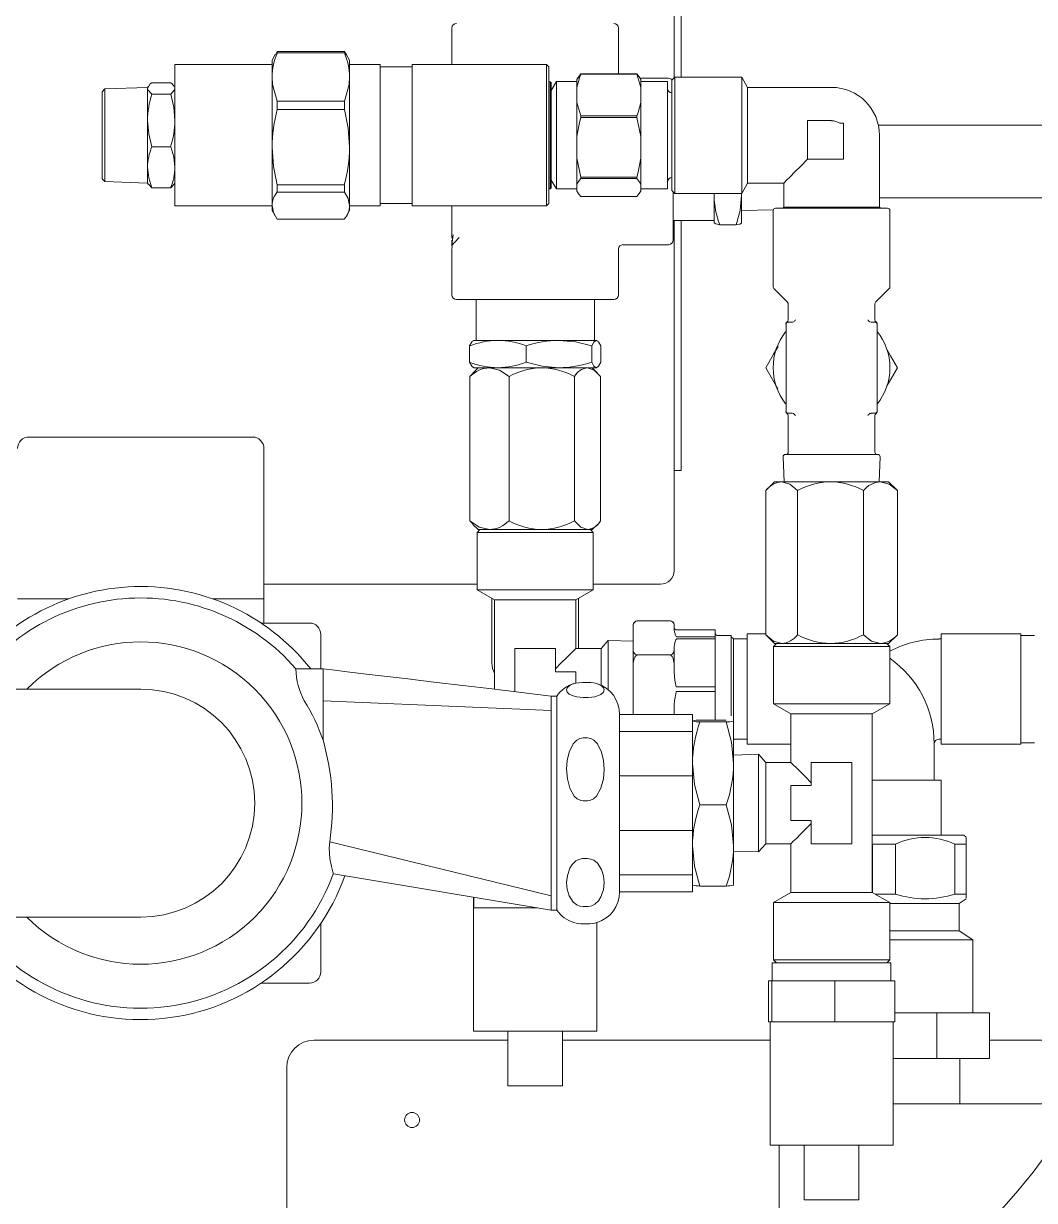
# Model space of a CAD drawing. Header units: millimetres. Extents: x 12318 to 17800, y 6541 to 10165.
# Drawn here: x 13160.97 to 13171.66, y 7300.93 to 7313.36 of the extents above; entities that cross this region are included whole.
import ezdxf

# ---------------------------------------------------------------- set-up
doc = ezdxf.new("R2010")
doc.units = ezdxf.units.MM
doc.layers.add('Equipment', color=123, linetype='Continuous')

# ---------------------------------------------------------------- blocks, each defined once
blk = doc.blocks.new('A$Cbe2ee938')
at = {"layer": 'Equipment', "linetype": 'Continuous', "lineweight": 15}
for p, q in [((-3298.46, 601.19), (-3298.46, 565.35)), ((-3299.46, 600.1), (-3299.46, 565.26)), ((-3331.96, 572.52), (-3331.96, 567.19)), ((-3307.62, 565.85), (-3307.62, 572.52)), ((-3357.8, 568.64), (-3358.26, 567.85)), ((-3357.49, 569.12), (-3357.77, 568.62)), ((-3357.49, 569.12), (-3357.49, 568.9)), ((-3357.49, 569.12), (-3347.69, 569.12)), ((-3347.69, 568.9), (-3357.49, 568.9)), ((-3347.69, 568.9), (-3347.69, 569.12)), ((-3347.39, 568.62), (-3347.69, 569.12)), ((-3346.92, 567.85), (-3347.37, 568.63)), ((-3358.26, 567.19), (-3372.46, 567.19)), ((-3372.46, 567.19), (-3372.46, 550.32)), ((-3358.26, 565.38), (-3358.26, 567.85)), ((-3346.92, 567.85), (-3346.92, 565.38)), ((-3342.46, 567.19), (-3346.92, 567.19)), ((-3342.46, 567.19), (-3342.46, 550.32)), ((-3337.79, 566.85), (-3342.46, 566.85)), ((-3318.12, 567.19), (-3337.79, 567.19)), ((-3337.79, 567.19), (-3337.79, 550.32)), ((-3317.79, 566.85), (-3318.12, 567.19)), ((-3318.12, 567.19), (-3318.12, 550.32)), ((-3317.79, 566.85), (-3317.79, 550.54)), ((-3376.06, 564.36), (-3375.83, 564.54)), ((-3375.83, 564.54), (-3373.08, 564.54)), ((-3373.08, 564.54), (-3372.85, 564.36)), ((-3358.26, 555.1), (-3358.26, 565.38)), ((-3358.18, 564.28), (-3358.26, 565.38)), ((-3346.92, 565.38), (-3347, 564.28)), ((-3346.92, 565.38), (-3346.92, 555.1)), ((-3317.59, 564.68), (-3317.79, 564.68)), ((-3317.46, 564.55), (-3317.59, 564.68)), ((-3317.59, 564.68), (-3317.59, 551.91)), ((-3316.69, 564.69), (-3317.46, 563.41)), ((-3317.46, 564.55), (-3317.46, 551.99)), ((-3313.69, 564.69), (-3316.69, 564.69)), ((-3316.69, 564.69), (-3316.69, 549.02)), ((-3313.31, 565.26), (-3313.69, 563.84)), ((-3313.57, 565.23), (-3313.69, 565.02)), ((-3313.69, 565.02), (-3313.69, 563.84)), ((-3313.57, 565.22), (-3313.11, 565.82)), ((-3313.11, 565.77), (-3313.31, 565.26)), ((-3313.11, 565.82), (-3313.11, 565.77)), ((-3313.11, 565.82), (-3304.93, 565.82)), ((-3304.93, 565.77), (-3313.11, 565.77)), ((-3304.93, 565.82), (-3304.93, 565.77)), ((-3304.93, 565.82), (-3304.57, 565.38)), ((-3304.36, 563.84), (-3304.93, 565.77)), ((-3304.57, 565.38), (-3304.49, 565.23)), ((-3304.36, 565.02), (-3304.48, 565.23)), ((-3300.29, 565.19), (-3304.45, 565.19)), ((-3304.36, 565.02), (-3304.36, 563.84)), ((-3300.46, 564.69), (-3304.36, 564.69)), ((-3300.46, 564.69), (-3300.46, 549.02)), ((-3299.79, 564.93), (-3299.37, 565.35)), ((-3299.79, 564.93), (-3299.79, 548.78)), ((-3299.37, 565.35), (-3299.37, 548.35)), ((-3299.37, 565.35), (-3289.6, 565.35)), ((-3289.6, 565.35), (-3289.6, 548.35)), ((-3289.6, 565.35), (-3288.74, 563.85)), ((-3382.72, 563.63), (-3383.12, 563.21)), ((-3383.12, 555.53), (-3383.12, 563.21)), ((-3376.46, 563.85), (-3382.72, 563.63)), ((-3382.72, 563.63), (-3382.72, 550.07)), ((-3376.46, 563.7), (-3376.06, 564.36)), ((-3376.37, 564.01), (-3376.46, 563.85)), ((-3376.46, 563.85), (-3376.46, 563.7)), ((-3376.46, 559.01), (-3376.46, 563.7)), ((-3376.42, 563.5), (-3376.46, 563.7)), ((-3375.83, 562.86), (-3376.42, 563.5)), ((-3375.83, 562.86), (-3373.08, 562.86)), ((-3372.5, 563.5), (-3373.08, 562.86)), ((-3373.08, 562.86), (-3372.63, 560.98)), ((-3372.85, 564.36), (-3372.64, 564.01)), ((-3372.46, 563.85), (-3372.55, 564.01)), ((-3372.46, 563.7), (-3372.5, 563.5)), ((-3357.49, 561.86), (-3358.18, 564.28)), ((-3347, 564.28), (-3347.69, 561.86)), ((-3313.69, 563.84), (-3313.69, 561.62)), ((-3304.36, 561.62), (-3304.36, 563.84)), ((-3288.74, 549.85), (-3288.74, 563.85)), ((-3288.74, 563.85), (-3276.46, 563.85)), ((-3357.49, 561.86), (-3357.49, 560.6)), ((-3357.49, 561.86), (-3347.69, 561.86)), ((-3347.69, 560.6), (-3347.69, 561.86)), ((-3313.69, 561.62), (-3313.11, 559.69)), ((-3313.69, 561.62), (-3313.69, 556.69)), ((-3304.74, 560.2), (-3304.36, 561.62)), ((-3304.36, 561.62), (-3304.36, 556.69)), ((-3372.63, 560.98), (-3372.46, 559.01)), ((-3347.69, 560.6), (-3357.49, 560.6)), ((-3347.69, 560.6), (-3347.13, 557.9)), ((-3313.11, 559.46), (-3313.31, 558.73)), ((-3313.11, 559.69), (-3313.11, 559.46)), ((-3313.11, 559.69), (-3304.93, 559.69)), ((-3304.93, 559.46), (-3313.11, 559.46)), ((-3304.93, 559.69), (-3304.74, 560.2)), ((-3304.93, 559.69), (-3304.93, 559.46)), ((-3304.36, 556.69), (-3304.93, 559.46)), ((-3376.46, 559.01), (-3376.46, 552.17)), ((-3376.29, 557.05), (-3376.46, 559.01)), ((-3347.13, 557.9), (-3346.92, 555.1)), ((-3313.31, 558.73), (-3313.69, 556.69)), ((-3279.96, 558.99), (-3276.46, 558.99)), ((-3279.96, 554.72), (-3279.96, 558.99)), ((-3275.24, 558.6), (-3274.71, 558.6)), ((-3274.71, 558.6), (-3274.71, 558.08)), ((-3274.71, 558.08), (-3274.71, 556.85)), ((-3235.7, 558.35), (-3269.62, 558.35)), ((-3375.83, 555.17), (-3376.29, 557.05)), ((-3313.69, 556.69), (-3313.69, 553.49)), ((-3304.36, 553.49), (-3304.36, 556.69)), ((-3274.71, 556.85), (-3274.71, 553.35)), ((-3269.46, 556.85), (-3269.46, 546.32)), ((-3383.12, 550.5), (-3383.12, 555.53)), ((-3375.83, 555.17), (-3373.08, 555.17)), ((-3373.08, 555.17), (-3372.63, 553.7)), ((-3358.26, 546.57), (-3358.26, 555.1)), ((-3358.05, 552.3), (-3358.26, 555.1)), ((-3346.92, 555.1), (-3346.92, 546.57)), ((-3279.96, 554.72), (-3279.96, 553.35)), ((-3372.63, 553.7), (-3372.46, 552.17)), ((-3313.69, 553.49), (-3313.11, 550.73)), ((-3313.69, 553.49), (-3313.69, 549.7)), ((-3304.74, 551.46), (-3304.36, 553.49)), ((-3304.36, 553.49), (-3304.36, 549.7)), ((-3280.96, 552.35), (-3279.96, 553.35)), ((-3279.96, 553.35), (-3278.59, 553.35)), ((-3274.71, 553.35), (-3278.59, 553.35)), ((-3376.46, 552.17), (-3376.46, 549.85)), ((-3376.29, 550.64), (-3376.46, 552.17)), ((-3357.49, 549.59), (-3358.05, 552.3)), ((-3317.59, 551.91), (-3317.59, 549.02)), ((-3317.46, 551.99), (-3317.46, 549.16)), ((-3304.93, 550.73), (-3304.74, 551.46)), ((-3283.04, 550.28), (-3282.52, 550.79)), ((-3282.52, 550.79), (-3281.82, 551.49)), ((-3281.82, 551.49), (-3280.96, 552.35)), ((-3383.12, 550.5), (-3382.72, 550.07)), ((-3382.72, 550.07), (-3376.46, 549.85)), ((-3376.46, 549.85), (-3376.37, 549.7)), ((-3376.32, 549.7), (-3375.83, 549.17)), ((-3375.83, 549.17), (-3376.29, 550.64)), ((-3375.83, 549.17), (-3373.08, 549.17)), ((-3373.08, 549.17), (-3372.59, 549.7)), ((-3372.55, 549.7), (-3372.46, 549.85)), ((-3372.46, 550.32), (-3372.46, 546.52)), ((-3357.49, 549.59), (-3347.69, 549.59)), ((-3357.49, 549.59), (-3357.49, 548.55)), ((-3347.69, 548.55), (-3347.69, 549.59)), ((-3342.46, 550.32), (-3342.46, 546.52)), ((-3337.79, 550.32), (-3337.79, 546.52)), ((-3318.12, 550.32), (-3318.12, 546.52)), ((-3317.79, 550.54), (-3317.79, 546.85)), ((-3317.59, 549.02), (-3317.46, 549.16)), ((-3317.46, 550.3), (-3316.69, 549.02)), ((-3313.47, 550.11), (-3313.69, 549.7)), ((-3313.69, 549.7), (-3313.69, 548.73)), ((-3313.11, 550.54), (-3313.47, 550.11)), ((-3313.11, 550.73), (-3304.93, 550.73)), ((-3313.11, 550.73), (-3313.11, 550.54)), ((-3304.93, 550.54), (-3313.11, 550.54)), ((-3304.93, 550.73), (-3304.93, 550.54)), ((-3304.47, 549.93), (-3304.93, 550.54)), ((-3304.36, 549.7), (-3304.47, 549.93)), ((-3304.36, 548.73), (-3304.36, 549.7)), ((-3288.74, 549.85), (-3289.6, 548.35)), ((-3283.46, 549.85), (-3288.74, 549.85)), ((-3283.46, 549.85), (-3283.35, 549.96)), ((-3283.46, 546.32), (-3283.46, 549.85)), ((-3283.35, 549.96), (-3283.04, 550.28)), ((-3347.69, 548.55), (-3357.49, 548.55)), ((-3347.69, 548.55), (-3347.13, 547.58)), ((-3347.13, 547.58), (-3346.92, 546.57)), ((-3317.79, 549.02), (-3317.59, 549.02)), ((-3316.69, 549.02), (-3313.69, 549.02)), ((-3313.69, 548.73), (-3313.69, 548.69)), ((-3313.69, 548.73), (-3313.58, 548.5)), ((-3313.69, 548.69), (-3313.57, 548.48)), ((-3313.58, 548.5), (-3313.11, 547.89)), ((-3313.11, 547.89), (-3304.93, 547.89)), ((-3304.93, 547.89), (-3304.57, 548.32)), ((-3304.57, 548.32), (-3304.36, 548.73)), ((-3304.48, 548.48), (-3304.36, 548.69)), ((-3304.36, 549.02), (-3300.46, 549.02)), ((-3304.36, 548.73), (-3304.36, 548.69)), ((-3299.37, 548.35), (-3299.79, 548.78)), ((-3299.62, 548.61), (-3299.62, 541.52)), ((-3289.6, 548.35), (-3299.37, 548.35)), ((-3293.6, 548.35), (-3293.62, 548.08)), ((-3293.62, 548.08), (-3293.62, 548.35)), ((-3293.62, 544.04), (-3293.62, 548.08)), ((-3289.84, 545.86), (-3289.62, 548.08)), ((-3289.62, 548.08), (-3289.63, 548.32)), ((-3289.62, 548.08), (-3289.62, 548.35)), ((-3289.62, 544.04), (-3289.62, 548.08)), ((-3269.46, 547.69), (-3236.12, 547.69)), ((-3372.46, 546.52), (-3358.26, 546.52)), ((-3358.26, 545.85), (-3358.26, 546.57)), ((-3358.05, 545.56), (-3358.26, 546.57)), ((-3358.26, 545.85), (-3357.8, 545.07)), ((-3347.37, 545.07), (-3346.92, 545.85)), ((-3346.92, 546.57), (-3346.92, 545.85)), ((-3346.92, 546.52), (-3342.46, 546.52)), ((-3342.46, 546.85), (-3337.79, 546.85)), ((-3337.79, 546.52), (-3318.12, 546.52)), ((-3331.96, 542.72), (-3331.96, 546.52)), ((-3318.12, 546.52), (-3317.79, 546.85)), ((-3290.43, 543.73), (-3289.84, 545.86)), ((-3289.62, 545.85), (-3284.98, 545.93)), ((-3284.99, 545.85), (-3284.99, 534.66)), ((-3284.66, 546.19), (-3276.46, 546.19)), ((-3283.59, 546.19), (-3283.46, 546.32)), ((-3283.46, 546.32), (-3269.46, 546.32)), ((-3276.46, 546.19), (-3268.26, 546.19)), ((-3269.46, 546.32), (-3269.32, 546.19)), ((-3267.92, 534.66), (-3267.92, 545.85)), ((-3357.49, 544.59), (-3358.05, 545.56)), ((-3357.49, 544.59), (-3347.69, 544.59)), ((-3299.62, 544.37), (-3293.62, 544.37)), ((-3299.46, 544.37), (-3299.46, 493.19)), ((-3298.46, 544.37), (-3298.46, 514.52)), ((-3293.4, 543.88), (-3293.62, 544.04)), ((-3292.82, 543.73), (-3293.4, 543.88)), ((-3289.87, 543.87), (-3290.43, 543.73)), ((-3289.63, 544.01), (-3289.87, 543.87)), ((-3289.62, 544.04), (-3289.63, 544.01)), ((-3331.96, 542.72), (-3331.96, 541.8)), ((-3331.77, 542.28), (-3331.94, 541.2)), ((-3290.43, 543.73), (-3292.82, 543.73)), ((-3331.96, 541.5), (-3331.99, 541.07)), ((-3331.99, 541.07), (-3331.96, 540.75)), ((-3331.93, 540.47), (-3331.96, 540.75)), ((-3331.96, 540.21), (-3331.93, 540.47)), ((-3331.94, 541.2), (-3331.95, 540.92)), ((-3306.96, 540.85), (-3300.29, 540.85)), ((-3331.96, 540.21), (-3331.96, 533.52)), ((-3307.62, 533.52), (-3307.62, 540.19)), ((-3284.89, 534.42), (-3282.89, 532.42)), ((-3270.03, 532.42), (-3268.02, 534.42)), ((-3308.29, 532.85), (-3331.29, 532.85)), ((-3328.44, 532.85), (-3328.44, 526.85)), ((-3311.14, 526.85), (-3311.14, 532.85)), ((-3282.79, 532.18), (-3282.79, 529.85)), ((-3270.12, 529.85), (-3270.12, 532.18)), ((-3283.12, 516.52), (-3283.12, 529.19)), ((-3282.95, 529.56), (-3282.95, 529.56)), ((-3282.23, 529.52), (-3282.79, 529.52)), ((-3282.19, 529.52), (-3282.23, 529.52)), ((-3282.03, 529.57), (-3282.19, 529.52)), ((-3270.85, 529.55), (-3270.89, 529.57)), ((-3270.68, 529.52), (-3270.85, 529.55)), ((-3270.12, 529.52), (-3270.68, 529.52)), ((-3269.97, 529.56), (-3269.97, 529.56)), ((-3269.79, 529.19), (-3269.79, 516.52)), ((-3329.06, 526.63), (-3328.87, 526.76)), ((-3328.79, 526.85), (-3328.89, 526.8)), ((-3328.79, 526.85), (-3325.25, 526.85)), ((-3325.25, 526.85), (-3316.32, 526.85)), ((-3316.32, 526.85), (-3310.86, 526.85)), ((-3313.88, 526.63), (-3316.32, 526.85)), ((-3310.91, 526.85), (-3311.22, 526.61)), ((-3310.86, 526.85), (-3310.91, 526.85)), ((-3310.86, 526.85), (-3310.79, 526.85)), ((-3310.53, 526.63), (-3310.86, 526.85)), ((-3310.69, 526.8), (-3310.79, 526.85)), ((-3329.38, 526.05), (-3329.06, 526.63)), ((-3329.38, 523.66), (-3329.38, 526.05)), ((-3321.12, 523.66), (-3321.12, 526.05)), ((-3311.53, 526.05), (-3313.88, 526.63)), ((-3311.22, 526.61), (-3311.53, 526.05)), ((-3311.53, 523.66), (-3311.53, 526.05)), ((-3310.2, 526.05), (-3310.53, 526.63)), ((-3310.2, 523.66), (-3310.2, 526.05)), ((-3284.29, 525.95), (-3284.93, 524.85)), ((-3267.84, 524.59), (-3268.35, 525.48)), ((-3329.07, 523.1), (-3329.38, 523.66)), ((-3321.12, 523.66), (-3318.77, 523.07)), ((-3311.53, 523.66), (-3311.2, 523.07)), ((-3310.51, 523.1), (-3310.2, 523.66)), ((-3284.93, 524.85), (-3286.08, 522.85)), ((-3266.84, 522.85), (-3267.84, 524.59)), ((-3328.87, 522.05), (-3329.35, 521.56)), ((-3329.35, 500.48), (-3329.35, 521.56)), ((-3328.76, 522.86), (-3329.07, 523.1)), ((-3328.12, 522.85), (-3328.9, 522.08)), ((-3325.25, 522.85), (-3328.79, 522.85)), ((-3328.72, 522.85), (-3328.76, 522.86)), ((-3326.48, 522.85), (-3324.99, 522.49)), ((-3325.25, 522.85), (-3316.32, 522.85)), ((-3324.99, 522.49), (-3323.61, 521.56)), ((-3323.61, 500.48), (-3323.61, 521.56)), ((-3318.77, 523.07), (-3316.32, 522.85)), ((-3316.32, 522.85), (-3310.86, 522.85)), ((-3314.05, 500.48), (-3314.05, 521.56)), ((-3312.14, 522.85), (-3311.15, 522.49)), ((-3310.68, 522.08), (-3311.46, 522.85)), ((-3311.2, 523.07), (-3310.86, 522.85)), ((-3311.15, 522.49), (-3310.23, 521.56)), ((-3310.86, 522.85), (-3310.82, 522.86)), ((-3310.82, 522.86), (-3310.51, 523.1)), ((-3310.23, 500.48), (-3310.23, 521.56)), ((-3286.08, 522.85), (-3285.08, 521.12)), ((-3267.99, 520.85), (-3266.84, 522.85)), ((-3285.08, 521.12), (-3284.3, 519.77)), ((-3268.37, 520.2), (-3267.99, 520.85)), ((-3282.95, 516.15), (-3282.95, 516.15)), ((-3282.23, 516.19), (-3282.79, 516.19)), ((-3282.79, 515.85), (-3282.79, 510.52)), ((-3282.23, 516.19), (-3282.06, 516.15)), ((-3282.06, 516.15), (-3282.03, 516.14)), ((-3270.89, 516.14), (-3270.73, 516.18)), ((-3270.73, 516.18), (-3270.68, 516.19)), ((-3270.12, 516.19), (-3270.68, 516.19)), ((-3270.12, 510.52), (-3270.12, 515.85)), ((-3269.97, 516.15), (-3269.97, 516.15)), ((-3298.46, 514.52), (-3298.46, 507.85)), ((-3393.79, 512.72), (-3361.12, 512.72)), ((-3359.46, 511.05), (-3359.46, 489.05)), ((-3283.54, 509.84), (-3283.4, 506.19)), ((-3283.21, 510.19), (-3269.71, 510.19)), ((-3269.52, 506.19), (-3269.37, 509.84)), ((-3298.46, 507.85), (-3299.46, 507.85)), ((-3284.79, 506.19), (-3285.99, 504.99)), ((-3283.75, 506.19), (-3284.79, 506.19)), ((-3276.61, 506.19), (-3283.75, 506.19)), ((-3283.75, 506.19), (-3282.54, 505.82)), ((-3269.32, 506.19), (-3276.61, 506.19)), ((-3268.12, 506.19), (-3269.32, 506.19)), ((-3269.32, 506.19), (-3268.03, 505.82)), ((-3266.92, 504.99), (-3268.12, 506.19)), ((-3286.08, 483.81), (-3286.08, 504.9)), ((-3282.54, 505.82), (-3281.42, 504.9)), ((-3281.42, 483.81), (-3281.42, 504.9)), ((-3271.8, 483.81), (-3271.8, 504.9)), ((-3268.03, 505.82), (-3266.84, 504.9)), ((-3266.84, 504.9), (-3266.93, 504.98)), ((-3266.84, 483.81), (-3266.84, 504.9)), ((-3329.35, 500.48), (-3328.87, 499.98)), ((-3327.97, 499.55), (-3329.35, 500.48)), ((-3328.89, 499.95), (-3328.12, 499.19)), ((-3328.29, 498.76), (-3327.87, 499.19)), ((-3328.12, 499.19), (-3326.48, 499.19)), ((-3326.48, 499.19), (-3327.97, 499.55)), ((-3326.48, 499.19), (-3318.83, 499.19)), ((-3318.83, 499.19), (-3312.14, 499.19)), ((-3313.14, 499.55), (-3314.05, 500.48)), ((-3312.14, 499.19), (-3313.14, 499.55)), ((-3312.14, 499.19), (-3311.46, 499.19)), ((-3311.72, 499.19), (-3311.29, 498.76)), ((-3311.46, 499.19), (-3310.69, 499.95)), ((-3328.29, 498.76), (-3328.29, 490.39)), ((-3328.29, 498.76), (-3311.29, 498.76)), ((-3311.29, 490.39), (-3311.29, 498.76)), ((-3328.29, 491.19), (-3359.46, 491.19)), ((-3301.46, 491.19), (-3311.29, 491.19)), ((-3395.46, 489.05), (-3387.98, 489.05)), ((-3366.93, 489.05), (-3359.46, 489.05)), ((-3359.46, 489.05), (-3359.46, 485.52)), ((-3328.29, 490.39), (-3311.29, 490.39)), ((-3328.29, 490.39), (-3325.74, 488.91)), ((-3326.12, 479.69), (-3326.12, 489.14)), ((-3325.74, 488.91), (-3313.84, 488.91)), ((-3325.74, 488.91), (-3325.74, 475.83)), ((-3313.84, 488.91), (-3311.29, 490.39)), ((-3313.84, 481.8), (-3313.84, 488.91)), ((-3313.46, 489.14), (-3313.46, 481.8)), ((-3352.79, 485.52), (-3359.87, 485.52)), ((-3300.12, 485.85), (-3304.79, 485.85)), ((-3351.12, 478.81), (-3351.12, 483.85)), ((-3305.46, 485.09), (-3305.46, 485.19)), ((-3305.46, 481.61), (-3305.46, 485.09)), ((-3299.46, 485.19), (-3299.46, 485.09)), ((-3299.46, 484.58), (-3299.46, 485.09)), ((-3299.45, 484.41), (-3299.46, 484.58)), ((-3299.26, 483.74), (-3299.45, 484.41)), ((-3299.18, 483.57), (-3299.26, 483.74)), ((-3293.46, 484.52), (-3299.12, 484.52)), ((-3293.46, 484.52), (-3293.46, 483.52)), ((-3291.12, 483.69), (-3293.12, 483.69)), ((-3291.12, 483.69), (-3291.12, 471.94)), ((-3286.08, 483.92), (-3288.79, 483.92)), ((-3288.79, 467.79), (-3288.79, 483.92)), ((-3284.96, 482.89), (-3286.08, 483.81)), ((-3285.99, 483.72), (-3284.79, 482.52)), ((-3270.61, 482.89), (-3271.8, 483.81)), ((-3268.12, 482.52), (-3266.92, 483.72)), ((-3266.93, 483.73), (-3266.84, 483.81)), ((-3248.79, 483.92), (-3260.46, 483.92)), ((-3260.46, 483.92), (-3260.46, 467.79)), ((-3248.79, 483.92), (-3248.79, 467.79)), ((-3246.79, 483.69), (-3248.79, 483.69)), ((-3309.12, 482.99), (-3310.16, 481.8)), ((-3309.12, 475.76), (-3309.12, 482.99)), ((-3305.46, 482.88), (-3309.12, 482.99)), ((-3299.46, 482.13), (-3299.44, 482.32)), ((-3299.46, 481.61), (-3299.46, 482.13)), ((-3299.44, 482.32), (-3299.36, 482.68)), ((-3299.36, 482.68), (-3299.28, 482.91)), ((-3299.28, 482.91), (-3299.23, 483.04)), ((-3299.23, 483.04), (-3299.19, 483.11)), ((-3299.19, 483.11), (-3299.15, 483.18)), ((-3299.15, 483.53), (-3299.18, 483.57)), ((-3299.14, 483.52), (-3299.15, 483.53)), ((-3299.15, 483.18), (-3299.14, 483.18)), ((-3299.13, 483.52), (-3299.14, 483.52)), ((-3299.14, 483.18), (-3299.13, 483.19)), ((-3299.12, 483.52), (-3299.13, 483.52)), ((-3299.13, 483.52), (-3299.13, 483.52)), ((-3299.13, 483.19), (-3299.13, 483.19)), ((-3299.13, 483.19), (-3299.12, 483.19)), ((-3293.46, 483.52), (-3299.12, 483.52)), ((-3299.12, 483.19), (-3293.46, 483.19)), ((-3293.46, 483.19), (-3293.46, 483.52)), ((-3293.46, 483.19), (-3293.46, 476.19)), ((-3290.79, 483.19), (-3291.12, 483.52)), ((-3288.79, 483.19), (-3290.79, 483.19)), ((-3290.79, 483.19), (-3290.79, 468.52)), ((-3283.75, 482.52), (-3284.96, 482.89)), ((-3284.53, 482.52), (-3284.96, 482.1)), ((-3267.96, 482.1), (-3284.96, 482.1)), ((-3284.96, 482.1), (-3284.96, 473.72)), ((-3284.79, 482.52), (-3283.75, 482.52)), ((-3283.75, 482.52), (-3276.61, 482.52)), ((-3276.61, 482.52), (-3269.32, 482.52)), ((-3269.32, 482.52), (-3270.61, 482.89)), ((-3269.32, 482.52), (-3268.12, 482.52)), ((-3267.96, 482.1), (-3268.38, 482.52)), ((-3267.96, 473.72), (-3267.96, 482.1)), ((-3260.46, 483.19), (-3260.79, 483.19)), ((-3322.77, 475.48), (-3322.77, 481.8)), ((-3322.77, 481.8), (-3316.82, 481.8)), ((-3316.82, 481.8), (-3316.82, 478.4)), ((-3315.97, 479.68), (-3315.23, 480.41)), ((-3315.23, 480.41), (-3314.64, 481.01)), ((-3314.64, 481.01), (-3314.2, 481.44)), ((-3314.2, 481.44), (-3313.93, 481.71)), ((-3313.93, 481.71), (-3313.84, 481.8)), ((-3310.16, 481.8), (-3313.84, 481.8)), ((-3310.16, 476.42), (-3310.16, 481.8)), ((-3305.46, 479.33), (-3305.46, 481.61)), ((-3305.45, 479.65), (-3305.31, 480.34)), ((-3305.31, 480.34), (-3305.21, 480.55)), ((-3305.21, 480.55), (-3305.06, 480.74)), ((-3305.06, 480.74), (-3304.95, 480.82)), ((-3304.95, 480.82), (-3304.81, 480.85)), ((-3304.81, 480.85), (-3304.79, 480.85)), ((-3300.12, 480.85), (-3304.79, 480.85)), ((-3300.12, 480.85), (-3300.01, 480.83)), ((-3300.1, 480.85), (-3300.12, 480.85)), ((-3299.99, 480.87), (-3300.1, 480.85)), ((-3300.01, 480.83), (-3299.9, 480.78)), ((-3299.85, 480.91), (-3299.99, 480.87)), ((-3299.9, 480.78), (-3299.76, 480.63)), ((-3299.74, 480.97), (-3299.85, 480.91)), ((-3299.76, 480.63), (-3299.6, 480.31)), ((-3299.56, 481.18), (-3299.74, 480.97)), ((-3299.6, 480.31), (-3299.46, 479.58)), ((-3299.46, 481.61), (-3299.56, 481.18)), ((-3299.46, 481.61), (-3299.46, 479.33)), ((-3354.76, 478.81), (-3350.79, 478.81)), ((-3350.79, 474.14), (-3350.79, 478.81)), ((-3349.1, 478.61), (-3350.79, 478.81)), ((-3347.3, 478.39), (-3349.1, 478.61)), ((-3316.82, 478.83), (-3315.97, 479.68)), ((-3305.46, 479.33), (-3305.45, 479.65)), ((-3305.46, 472.37), (-3305.46, 479.33)), ((-3299.46, 479.58), (-3299.46, 479.33)), ((-3299.46, 478.3), (-3299.46, 479.33)), ((-3345.3, 478.16), (-3347.3, 478.39)), ((-3343.17, 477.9), (-3345.3, 478.16)), ((-3338.82, 477.39), (-3343.17, 477.9)), ((-3334.6, 476.89), (-3338.82, 477.39)), ((-3326.11, 475.88), (-3334.6, 476.89)), ((-3316.82, 478.4), (-3313.84, 478.4)), ((-3313.84, 478.4), (-3313.84, 476.73)), ((-3313.83, 476.73), (-3313.4, 476.8)), ((-3313.4, 476.8), (-3312.89, 476.83)), ((-3312.89, 476.83), (-3312.79, 476.83)), ((-3312.79, 476.83), (-3312.12, 476.83)), ((-3312.12, 476.83), (-3311.65, 476.81)), ((-3311.65, 476.81), (-3311.24, 476.76)), ((-3311.24, 476.76), (-3310.7, 476.63)), ((-3299.36, 477.18), (-3299.46, 478.3)), ((-3299.21, 476.43), (-3299.36, 477.18)), ((-3397.46, 475.85), (-3394.12, 475.85)), ((-3394.12, 475.85), (-3377.46, 475.85)), ((-3317.46, 474.85), (-3326.11, 475.88)), ((-3315.19, 475.74), (-3315.09, 476.07)), ((-3315.1, 475.43), (-3315.19, 475.74)), ((-3314.82, 475.14), (-3315.1, 475.43)), ((-3315.09, 476.07), (-3314.74, 476.39)), ((-3314.22, 474.86), (-3314.82, 475.14)), ((-3314.74, 476.39), (-3314.38, 476.57)), ((-3314.38, 476.57), (-3313.83, 476.73)), ((-3310.7, 476.63), (-3310.1, 476.34)), ((-3310.17, 475.09), (-3310.54, 474.91)), ((-3309.82, 475.42), (-3310.17, 475.09)), ((-3310.1, 476.34), (-3309.81, 476.05)), ((-3309.72, 475.74), (-3309.82, 475.42)), ((-3309.81, 476.05), (-3309.72, 475.74)), ((-3299.29, 474.93), (-3299.25, 475.13)), ((-3299.25, 475.13), (-3299.22, 475.27)), ((-3299.22, 475.27), (-3299.2, 475.36)), ((-3299.16, 476.24), (-3299.21, 476.43)), ((-3299.2, 475.36), (-3299.18, 475.41)), ((-3299.18, 475.41), (-3299.17, 475.45)), ((-3299.17, 475.45), (-3299.16, 475.48)), ((-3299.14, 476.2), (-3299.16, 476.24)), ((-3299.16, 475.48), (-3299.15, 475.49)), ((-3299.15, 475.49), (-3299.14, 475.51)), ((-3299.13, 476.19), (-3299.14, 476.2)), ((-3299.14, 475.51), (-3299.14, 475.52)), ((-3299.14, 475.52), (-3299.13, 475.52)), ((-3299.12, 476.19), (-3299.13, 476.19)), ((-3299.13, 476.19), (-3299.13, 476.19)), ((-3299.13, 475.52), (-3299.12, 475.52)), ((-3293.46, 476.19), (-3299.12, 476.19)), ((-3299.12, 475.52), (-3293.46, 475.52)), ((-3293.46, 475.52), (-3293.46, 476.19)), ((-3293.46, 475.52), (-3293.46, 471.31)), ((-3350.79, 468.37), (-3350.79, 474.14)), ((-3350.79, 474.14), (-3317.46, 472.74)), ((-3316.62, 474.85), (-3317.46, 474.85)), ((-3317.46, 474.85), (-3317.46, 474.8)), ((-3317.46, 474.8), (-3317.46, 472.74)), ((-3316.62, 474.8), (-3316.63, 474.36)), ((-3316.63, 474.36), (-3316.63, 473.5)), ((-3316.63, 473.5), (-3316.63, 472.21)), ((-3316.62, 474.8), (-3316.62, 474.8)), ((-3313.68, 474.72), (-3314.22, 474.86)), ((-3313.26, 474.67), (-3313.68, 474.72)), ((-3312.79, 474.65), (-3313.26, 474.67)), ((-3312.12, 474.65), (-3312.79, 474.65)), ((-3312.03, 474.65), (-3312.12, 474.65)), ((-3311.52, 474.68), (-3312.03, 474.65)), ((-3311.08, 474.75), (-3311.52, 474.68)), ((-3310.54, 474.91), (-3311.08, 474.75)), ((-3299.46, 473.52), (-3299.4, 474.19)), ((-3299.46, 473.4), (-3299.46, 473.52)), ((-3299.46, 472.37), (-3299.46, 473.4)), ((-3299.4, 474.19), (-3299.34, 474.63)), ((-3299.34, 474.63), (-3299.29, 474.93)), ((-3267.96, 473.72), (-3284.96, 473.72)), ((-3284.96, 473.72), (-3282.41, 472.25)), ((-3270.51, 472.25), (-3267.96, 473.72)), ((-3317.46, 472.74), (-3317.46, 445.64)), ((-3316.63, 472.21), (-3316.64, 470.59)), ((-3307.46, 459.19), (-3307.46, 472.19)), ((-3296.79, 472.15), (-3307.46, 472.15)), ((-3305.45, 472.15), (-3305.46, 472.37)), ((-3305.46, 472.15), (-3305.46, 472.37)), ((-3299.46, 472.37), (-3299.47, 472.15)), ((-3299.46, 472.37), (-3299.46, 472.15)), ((-3296.79, 472.15), (-3296.79, 469.68)), ((-3270.51, 472.25), (-3282.41, 472.25)), ((-3282.41, 472.25), (-3282.41, 465.14)), ((-3270.51, 446.13), (-3270.51, 472.25)), ((-3316.64, 470.59), (-3316.64, 468.6)), ((-3296.79, 471.19), (-3296.79, 471.19)), ((-3291.86, 471.31), (-3295.72, 471.31)), ((-3291.86, 471.06), (-3295.72, 471.06)), ((-3291.86, 471.06), (-3291.09, 468.09)), ((-3290.8, 471.19), (-3290.79, 471.18)), ((-3290.79, 471.19), (-3290.79, 471.19)), ((-3290.79, 464.99), (-3290.79, 471.18)), ((-3316.64, 468.6), (-3316.64, 466.39)), ((-3314.22, 467.86), (-3313.68, 468.41)), ((-3313.68, 468.41), (-3313.26, 468.64)), ((-3313.26, 468.64), (-3312.79, 468.72)), ((-3312.79, 468.72), (-3312.12, 468.72)), ((-3312.12, 468.72), (-3311.65, 468.64)), ((-3311.65, 468.64), (-3311.24, 468.41)), ((-3311.24, 468.41), (-3310.7, 467.86)), ((-3296.79, 469.68), (-3307.46, 469.68)), ((-3296.79, 469.68), (-3296.79, 463.19)), ((-3290.79, 468.52), (-3290.79, 468.52)), ((-3290.79, 468.52), (-3288.79, 468.52)), ((-3260.79, 468.52), (-3260.46, 468.52)), ((-3315.11, 465.41), (-3314.82, 466.65)), ((-3314.82, 466.65), (-3314.22, 467.86)), ((-3310.7, 467.86), (-3310.1, 466.65)), ((-3310.1, 466.65), (-3309.81, 465.41)), ((-3291.09, 468.09), (-3290.79, 464.99)), ((-3288.79, 467.79), (-3282.41, 467.79)), ((-3261.46, 462.52), (-3261.46, 467.85)), ((-3260.46, 467.79), (-3248.79, 467.79)), ((-3248.79, 468.02), (-3246.79, 468.02)), ((-3316.64, 466.39), (-3316.64, 463.92)), ((-3315.19, 464.13), (-3315.11, 465.41)), ((-3309.81, 465.41), (-3309.72, 464.13)), ((-3296.5, 461.9), (-3296.79, 464.99)), ((-3287.12, 466.32), (-3290.79, 466.21)), ((-3290.79, 453), (-3290.79, 464.99)), ((-3287.12, 466.32), (-3287.12, 452.05)), ((-3286.09, 465.14), (-3287.12, 466.32)), ((-3286.09, 465.14), (-3286.09, 453.24)), ((-3282.41, 465.14), (-3286.09, 465.14)), ((-3282.41, 465.14), (-3282.32, 465.05)), ((-3282.32, 465.05), (-3282.05, 464.78)), ((-3282.05, 464.78), (-3281.61, 464.34)), ((-3279.43, 461.74), (-3279.43, 465.14)), ((-3279.43, 465.14), (-3273.48, 465.14)), ((-3273.48, 465.14), (-3273.48, 453.24)), ((-3316.64, 463.92), (-3316.64, 461.38)), ((-3315.09, 462.74), (-3315.19, 464.13)), ((-3309.72, 464.13), (-3309.82, 462.74)), ((-3296.79, 463.19), (-3307.46, 463.19)), ((-3296.79, 463.19), (-3296.79, 455.18)), ((-3281.61, 464.34), (-3281.02, 463.74)), ((-3281.02, 463.74), (-3280.28, 463.01)), ((-3280.28, 463.01), (-3279.43, 462.16)), ((-3316.64, 461.38), (-3316.64, 458.71)), ((-3314.74, 461.39), (-3315.09, 462.74)), ((-3314.07, 460.2), (-3314.74, 461.39)), ((-3310.17, 461.39), (-3310.84, 460.2)), ((-3309.82, 462.74), (-3310.17, 461.39)), ((-3295.72, 458.93), (-3296.5, 461.9)), ((-3282.41, 461.74), (-3279.43, 461.74)), ((-3282.41, 456.64), (-3282.41, 461.74)), ((-3270.51, 462.52), (-3260.46, 462.52)), ((-3260.46, 454.52), (-3260.46, 462.52)), ((-3313.65, 459.81), (-3314.07, 460.2)), ((-3313.13, 459.56), (-3313.65, 459.81)), ((-3312.79, 459.52), (-3313.13, 459.56)), ((-3311.79, 459.56), (-3312.12, 459.52)), ((-3311.26, 459.81), (-3311.79, 459.56)), ((-3310.84, 460.2), (-3311.26, 459.81)), ((-3316.64, 458.71), (-3316.64, 456.12)), ((-3312.12, 459.52), (-3312.79, 459.52)), ((-3307.46, 446.19), (-3307.46, 459.19)), ((-3291.86, 458.93), (-3295.72, 458.93)), ((-3291.86, 458.93), (-3291.09, 456.02)), ((-3316.64, 456.12), (-3316.64, 453.55)), ((-3279.43, 456.64), (-3282.41, 456.64)), ((-3279.43, 456.21), (-3280.28, 455.36)), ((-3279.43, 453.24), (-3279.43, 456.64)), ((-3296.79, 455.18), (-3307.46, 455.18)), ((-3296.79, 455.18), (-3296.79, 448.7)), ((-3291.09, 456.02), (-3290.79, 453)), ((-3281.02, 454.63), (-3281.61, 454.03)), ((-3280.28, 455.36), (-3281.02, 454.63)), ((-3270.51, 454.52), (-3257.12, 454.52)), ((-3256.79, 454.19), (-3257.12, 454.52)), ((-3349.91, 452.62), (-3349.81, 453.51)), ((-3349.81, 453.51), (-3317.46, 445.64)), ((-3316.64, 453.55), (-3316.64, 451.21)), ((-3296.5, 449.97), (-3296.79, 453)), ((-3290.79, 447.19), (-3290.79, 453)), ((-3287.12, 452.05), (-3286.09, 453.24)), ((-3286.09, 453.24), (-3282.41, 453.24)), ((-3282.32, 453.33), (-3282.41, 453.24)), ((-3282.41, 453.24), (-3282.41, 446.13)), ((-3282.05, 453.6), (-3282.32, 453.33)), ((-3281.61, 454.03), (-3282.05, 453.6)), ((-3273.48, 453.24), (-3279.43, 453.24)), ((-3270.46, 453.19), (-3267.12, 453.19)), ((-3270.46, 453.19), (-3270.46, 446.1)), ((-3267.12, 445.85), (-3267.12, 453.19)), ((-3258.46, 453.19), (-3258.46, 445.85)), ((-3258.46, 453.19), (-3256.79, 453.19)), ((-3256.79, 453.19), (-3256.79, 454.18)), ((-3256.79, 445.85), (-3256.79, 453.19)), ((-3349.8, 451.07), (-3349.91, 452.62)), ((-3349.56, 449.91), (-3349.8, 451.07)), ((-3316.64, 451.21), (-3316.64, 449.03)), ((-3313.83, 450.74), (-3313.4, 450.96)), ((-3313.4, 450.96), (-3312.89, 451.07)), ((-3312.89, 451.07), (-3312.79, 451.07)), ((-3312.79, 451.07), (-3312.12, 451.07)), ((-3312.12, 451.07), (-3311.65, 451.01)), ((-3311.65, 451.01), (-3311.24, 450.84)), ((-3290.79, 452.16), (-3287.12, 452.05)), ((-3349.36, 449.15), (-3349.56, 449.91)), ((-3315.09, 448.62), (-3314.74, 449.65)), ((-3314.74, 449.65), (-3314.38, 450.23)), ((-3314.38, 450.23), (-3313.83, 450.74)), ((-3311.24, 450.84), (-3310.7, 450.41)), ((-3310.7, 450.41), (-3310.1, 449.5)), ((-3310.1, 449.5), (-3309.81, 448.55)), ((-3295.72, 447.06), (-3296.5, 449.97)), ((-3349.3, 448.84), (-3349.36, 449.15)), ((-3349.3, 448.83), (-3349.3, 448.84)), ((-3349.3, 448.83), (-3317.46, 443.52)), ((-3349.3, 448.83), (-3349.3, 448.83)), ((-3349.3, 448.83), (-3349.3, 448.83)), ((-3316.64, 449.03), (-3316.64, 447.66)), ((-3316.64, 447.66), (-3316.63, 446.44)), ((-3315.19, 447.56), (-3315.09, 448.62)), ((-3315.11, 446.58), (-3315.19, 447.56)), ((-3309.72, 447.57), (-3309.82, 446.51)), ((-3309.81, 448.55), (-3309.72, 447.57)), ((-3296.79, 448.7), (-3307.46, 448.7)), ((-3296.79, 448.7), (-3296.79, 446.22)), ((-3314.82, 445.63), (-3315.11, 446.58)), ((-3309.82, 446.51), (-3310.17, 445.48)), ((-3296.79, 446.22), (-3307.46, 446.22)), ((-3296.79, 447.19), (-3296.79, 447.18)), ((-3291.86, 447.06), (-3295.72, 447.06)), ((-3290.79, 447.18), (-3290.79, 447.19)), ((-3282.41, 446.13), (-3284.96, 444.65)), ((-3270.51, 446.13), (-3282.41, 446.13)), ((-3267.96, 444.65), (-3270.51, 446.13)), ((-3270.04, 445.85), (-3267.12, 445.85)), ((-3258.46, 445.85), (-3256.79, 445.85)), ((-3256.79, 445.28), (-3256.79, 445.85)), ((-3328.82, 443.85), (-3328.82, 445.41)), ((-3328.77, 443.85), (-3328.77, 445.41)), ((-3317.46, 445.64), (-3317.46, 443.58)), ((-3314.22, 444.71), (-3314.82, 445.63)), ((-3313.68, 444.29), (-3314.22, 444.71)), ((-3313.26, 444.12), (-3313.68, 444.29)), ((-3312.79, 444.06), (-3313.26, 444.12)), ((-3312.12, 444.06), (-3312.79, 444.06)), ((-3312.03, 444.06), (-3312.12, 444.06)), ((-3311.52, 444.16), (-3312.03, 444.06)), ((-3311.08, 444.39), (-3311.52, 444.16)), ((-3310.54, 444.89), (-3311.08, 444.39)), ((-3310.17, 445.48), (-3310.54, 444.89)), ((-3267.96, 444.65), (-3284.96, 444.65)), ((-3284.96, 444.65), (-3284.96, 436.28)), ((-3267.96, 436.28), (-3267.96, 444.65)), ((-3267.96, 444.52), (-3257.79, 444.52)), ((-3257.79, 444.52), (-3256.79, 445.19)), ((-3257.79, 440.52), (-3257.79, 444.52)), ((-3397.46, 442.52), (-3394.12, 442.52)), ((-3394.12, 442.52), (-3377.46, 442.52)), ((-3328.79, 443.85), (-3328.82, 443.85)), ((-3328.79, 443.85), (-3328.79, 425.85)), ((-3328.77, 443.85), (-3328.79, 443.85)), ((-3324.25, 443.85), (-3328.77, 443.85)), ((-3319.74, 443.85), (-3324.25, 443.85)), ((-3319.74, 443.85), (-3319.74, 443.9)), ((-3319.46, 443.85), (-3319.74, 443.85)), ((-3317.46, 443.58), (-3317.46, 443.52)), ((-3317.46, 443.52), (-3316.62, 443.52)), ((-3351.12, 434.52), (-3351.12, 441.6)), ((-3312.79, 441.54), (-3312.12, 441.54)), ((-3310.79, 425.85), (-3310.79, 441.72)), ((-3267.96, 440.52), (-3257.79, 440.52)), ((-3267.96, 439.19), (-3255.79, 439.19)), ((-3255.79, 439.19), (-3257.79, 440.52)), ((-3255.79, 428.52), (-3255.79, 439.19)), ((-3285.12, 435.85), (-3285.12, 433.19)), ((-3285.12, 435.85), (-3285.12, 435.85)), ((-3267.79, 435.85), (-3285.12, 435.85)), ((-3267.96, 436.28), (-3284.96, 436.28)), ((-3284.53, 435.85), (-3284.96, 436.28)), ((-3267.96, 436.28), (-3268.38, 435.85)), ((-3267.79, 433.19), (-3267.79, 435.85)), ((-3359.87, 432.85), (-3352.79, 432.85)), ((-3285.69, 427.19), (-3285.69, 433.19)), ((-3285.21, 433.19), (-3285.69, 433.19)), ((-3285.21, 427.19), (-3285.21, 433.19)), ((-3275.98, 433.19), (-3285.21, 433.19)), ((-3275.98, 427.19), (-3275.98, 433.19)), ((-3267.23, 433.19), (-3275.98, 433.19)), ((-3267.23, 427.19), (-3267.23, 433.19)), ((-3285.45, 427.19), (-3285.69, 427.19)), ((-3285.46, 427.19), (-3285.46, 409.19)), ((-3285.21, 427.19), (-3285.45, 427.19)), ((-3280.6, 427.19), (-3285.21, 427.19)), ((-3275.98, 427.19), (-3280.6, 427.19)), ((-3271.61, 427.19), (-3275.98, 427.19)), ((-3267.23, 427.19), (-3271.61, 427.19)), ((-3267.46, 409.19), (-3267.46, 427.19)), ((-3267.23, 428.52), (-3261.09, 428.52)), ((-3261.09, 421.85), (-3261.09, 428.52)), ((-3261.09, 428.52), (-3253.39, 428.52)), ((-3253.39, 421.85), (-3253.39, 428.52)), ((-3310.79, 425.85), (-3328.79, 425.85)), ((-3323.79, 425.85), (-3323.79, 417.85)), ((-3315.79, 417.85), (-3315.79, 425.85)), ((-3352.12, 424.52), (-3323.79, 424.52)), ((-3315.79, 424.52), (-3285.46, 424.52)), ((-3253.39, 424.52), (-3234.88, 424.52)), ((-3261.09, 421.85), (-3267.46, 421.85)), ((-3253.39, 421.85), (-3261.09, 421.85)), ((-3257.71, 415.19), (-3257.71, 421.85)), ((-3356.12, 392.11), (-3356.12, 420.52)), ((-3315.79, 417.85), (-3323.79, 417.85)), ((-3267.46, 415.19), (-3240.28, 415.19)), ((-3285.45, 409.19), (-3285.46, 409.19)), ((-3267.46, 409.19), (-3285.45, 409.19)), ((-3284.12, 391.19), (-3284.12, 409.19)), ((-3280.46, 409.19), (-3280.46, 401.19)), ((-3272.46, 401.19), (-3272.46, 409.19)), ((-3244.94, 407.99), (-3247.01, 405.24)), ((-3247.01, 405.24), (-3249.22, 402.51)), ((-3280.45, 401.19), (-3280.46, 401.19)), ((-3272.46, 401.19), (-3280.45, 401.19)), ((-3249.22, 402.51), (-3251.57, 399.82))]:
    blk.add_line(p, q, dxfattribs=at)
blk.add_circle((-3337.79, 412.85), 1.1, dxfattribs=at)
for centre, radius, start, end in [((-3331.29, 572.52), 0.667, 90, 180), ((-3308.29, 572.52), 0.667, 0, 90), ((-3348.83, 565.17), 9.43, 156.6542, 178.7005), ((-3356.36, 565.16), 9.44, 1.3082, 23.3371), ((-3300.29, 564.52), 0.667, 39.4586, 90), ((-3363.75, 558.92), 12.71, 161.9461, 179.5783), ((-3299.79, 563.72), 0.667, 180, 270), ((-3276.46, 556.85), 7, 0, 90), ((-3337.23, 554.96), 21.03, 164.4464, 179.636), ((-3385.16, 559.11), 12.7, 341.9407, 359.5837), ((-3276.46, 556.85), 2.13, 55.076, 90), ((-3368.53, 552.08), 7.93, 157.092, 179.382), ((-3367.96, 555.23), 21.03, 344.4464, 359.636), ((-3380.39, 552.25), 7.93, 337.0852, 359.3888), ((-3299.79, 549.99), 0.667, 90, 180), ((-3354.99, 546.44), 3.28, 139.8342, 177.7181), ((-3280.88, 548.19), 12.74, 180.5104, 200.4675), ((-3350.2, 546.7), 3.28, 319.8342, 357.7181), ((-3284.66, 545.85), 0.333, 90, 180), ((-3268.26, 545.85), 0.333, 0, 90), ((-3295.23, 508.22), 49.07, 136.6649, 138.4736), ((-3306.96, 540.19), 0.667, 93.1381, 173.846), ((-3300.29, 541.52), 0.667, 270, 0), ((-3284.66, 534.66), 0.333, 180, 225), ((-3268.26, 534.66), 0.333, 315, 0), ((-3331.29, 533.52), 0.667, 180, 270), ((-3308.29, 533.52), 0.667, 270, 0), ((-3283.12, 532.18), 0.333, 0, 45), ((-3269.79, 532.18), 0.333, 135, 180), ((-3282.79, 529.28), 0.333, 119.1284, 180.0581), ((-3282.79, 529.19), 0.333, 90, 180), ((-3283.12, 529.85), 0.333, 300.7523, 0), ((-3282.37, 530.19), 0.71, 299.1881, 331.5967), ((-3270.54, 530.19), 0.71, 208.4033, 240.8119), ((-3269.79, 529.85), 0.333, 180, 239.3467), ((-3270.12, 529.19), 0.333, 0, 90), ((-3270.12, 529.28), 0.333, 359.929, 60.8369), ((-3325.08, 514.95), 11.9, 90.8268, 111.1961), ((-3325.48, 514.67), 12.19, 69.0454, 88.9317), ((-3316.21, 511.45), 15.41, 90.4389, 108.594), ((-3276.46, 522.85), 8.53, 141.9294, 218.0738), ((-3276.46, 522.85), 8.53, 0, 38.6248), ((-3325.08, 534.76), 11.91, 248.8083, 269.1689), ((-3325.48, 535.03), 12.18, 271.0639, 290.959), ((-3316.44, 538.26), 15.41, 270.4394, 288.5935), ((-3326.25, 518.51), 4.35, 93.0149, 135.3774), ((-3318.59, 512.47), 10.39, 91.3129, 118.8785), ((-3319.11, 512.3), 10.56, 61.3441, 88.4645), ((-3311.85, 520.36), 2.51, 96.7122, 151.3162), ((-3276.46, 522.85), 8.53, 321.3752, 0), ((-3282.79, 516.52), 0.333, 180, 270), ((-3282.79, 516.43), 0.333, 179.929, 240.8369), ((-3270.12, 516.52), 0.333, 270, 0), ((-3270.12, 516.43), 0.333, 299.1284, 0.0581), ((-3283.12, 515.85), 0.333, 0, 59.3467), ((-3282.37, 515.52), 0.71, 28.4033, 60.8119), ((-3270.54, 515.52), 0.71, 119.1881, 151.5967), ((-3269.79, 515.85), 0.333, 120.7523, 180), ((-3393.79, 511.05), 1.67, 90, 180), ((-3361.12, 511.05), 1.67, 0, 90), ((-3283.21, 509.85), 0.333, 90, 182.3264), ((-3283.12, 510.52), 0.333, 270, 0), ((-3269.79, 510.52), 0.333, 180, 270), ((-3269.71, 509.85), 0.333, 357.6736, 90), ((-3283.49, 502.97), 3.22, 94.5651, 143.3395), ((-3276.37, 495.68), 10.51, 91.2975, 118.7071), ((-3276.89, 495.51), 10.68, 61.5135, 88.4817), ((-3269.07, 502.68), 3.51, 94.0343, 140.8955), ((-3326.71, 503.53), 4.35, 273.0136, 315.3787), ((-3318.6, 509.56), 10.38, 241.1085, 268.7001), ((-3319.12, 509.75), 10.57, 271.5499, 298.6415), ((-3312.44, 501.68), 2.51, 276.7101, 331.3183), ((-3301.46, 493.19), 2, 270, 0), ((-3377.46, 459.19), 31.67, 38.2881, 148.4293), ((-3377.46, 459.19), 30, 40.8432, 145.7627), ((-3352.79, 483.85), 1.67, 0, 90), ((-3304.78, 485.17), 0.684, 91.1324, 186.3505), ((-3304.79, 485.19), 0.667, 134.9985, 180), ((-3300.12, 485.19), 0.667, 70.2644, 96.8033), ((-3300.14, 485.17), 0.686, 353.7737, 88.7434), ((-3300.12, 485.19), 0.667, 0, 48.0379), ((-3299.12, 484.85), 0.333, 180, 270), ((-3293.12, 484.02), 0.333, 180, 270), ((-3284.01, 485.73), 3.22, 274.5657, 323.3396), ((-3276.37, 493.02), 10.5, 241.2807, 268.7148), ((-3276.89, 493.21), 10.69, 271.5325, 298.4722), ((-3269.56, 486.03), 3.51, 274.0339, 320.8949), ((-3377.46, 459.19), 23.57, 225, 135), ((-3260.79, 467.85), 15.33, 90, 117.8677), ((-3304.77, 481.54), 0.688, 174.0149, 268.5022), ((-3276.79, 467.85), 15.33, 0, 54.8271), ((-3345.01, 478.86), 9.75, 180.3278, 208.9621), ((-3322.79, 479.69), 3.33, 180, 207.7485), ((-3377.46, 459.19), 16.67, 270, 90), ((-3312.79, 472.19), 4.67, 106.8391, 145.6996), ((-3312.12, 472.19), 4.67, 0, 72.8277), ((-3377.46, 459.19), 28.21, 19.0108, 32.0194), ((-3295.68, 475.91), 4.85, 256.7777, 269.5546), ((-3278.23, 464.84), 18.56, 160.4265, 179.5239), ((-3295.85, 467.83), 3.49, 87.8502, 105.4956), ((-3291.9, 475.88), 4.83, 270.4142, 283.254), ((-3384.83, 458.67), 35.39, 351.6214, 15.9215), ((-3260.79, 467.85), 0.667, 90, 180), ((-3309.35, 465.15), 18.56, 340.4267, 359.5245), ((-3278.98, 452.84), 17.81, 160.0174, 179.5081), ((-3308.6, 453.15), 17.81, 340.0176, 359.5087), ((-3262.79, 444.16), 10.01, 64.3823, 115.6177), ((-3377.46, 459.19), 31.67, 215.2771, 340.3575), ((-3377.46, 459.19), 30, 219.0728, 339.8231), ((-3088.39, 446.03), 228.25, 179.8985, 180.6243), ((-3312.12, 446.19), 4.67, 287.1333, 0), ((-3295.68, 451.95), 4.89, 257.0493, 269.5397), ((-3291.9, 451.91), 4.85, 270.4452, 283.223), ((-3262.79, 459.71), 14.51, 252.642, 287.358), ((-3312.79, 446.19), 4.67, 214.5901, 253.1496), ((-3312.87, 445.83), 4.29, 252.759, 271.0172), ((-3312.07, 446.16), 4.62, 269.3158, 286.5589), ((-3352.79, 434.52), 1.67, 270, 0), ((-3352.12, 420.52), 4, 90, 180)]:
    blk.add_arc(centre, radius, start, end, dxfattribs=at)

msp = doc.modelspace()

# ---------------------------------------------------------------- block references
at = {"xscale": 0.072267749473635, "yscale": 0.072267749473635, "zscale": 0.072267749473635}
msp.add_blockref('A$Cbe2ee938', (13406.294, 7271.941), dxfattribs=at)

doc.saveas('drawing.dxf')
